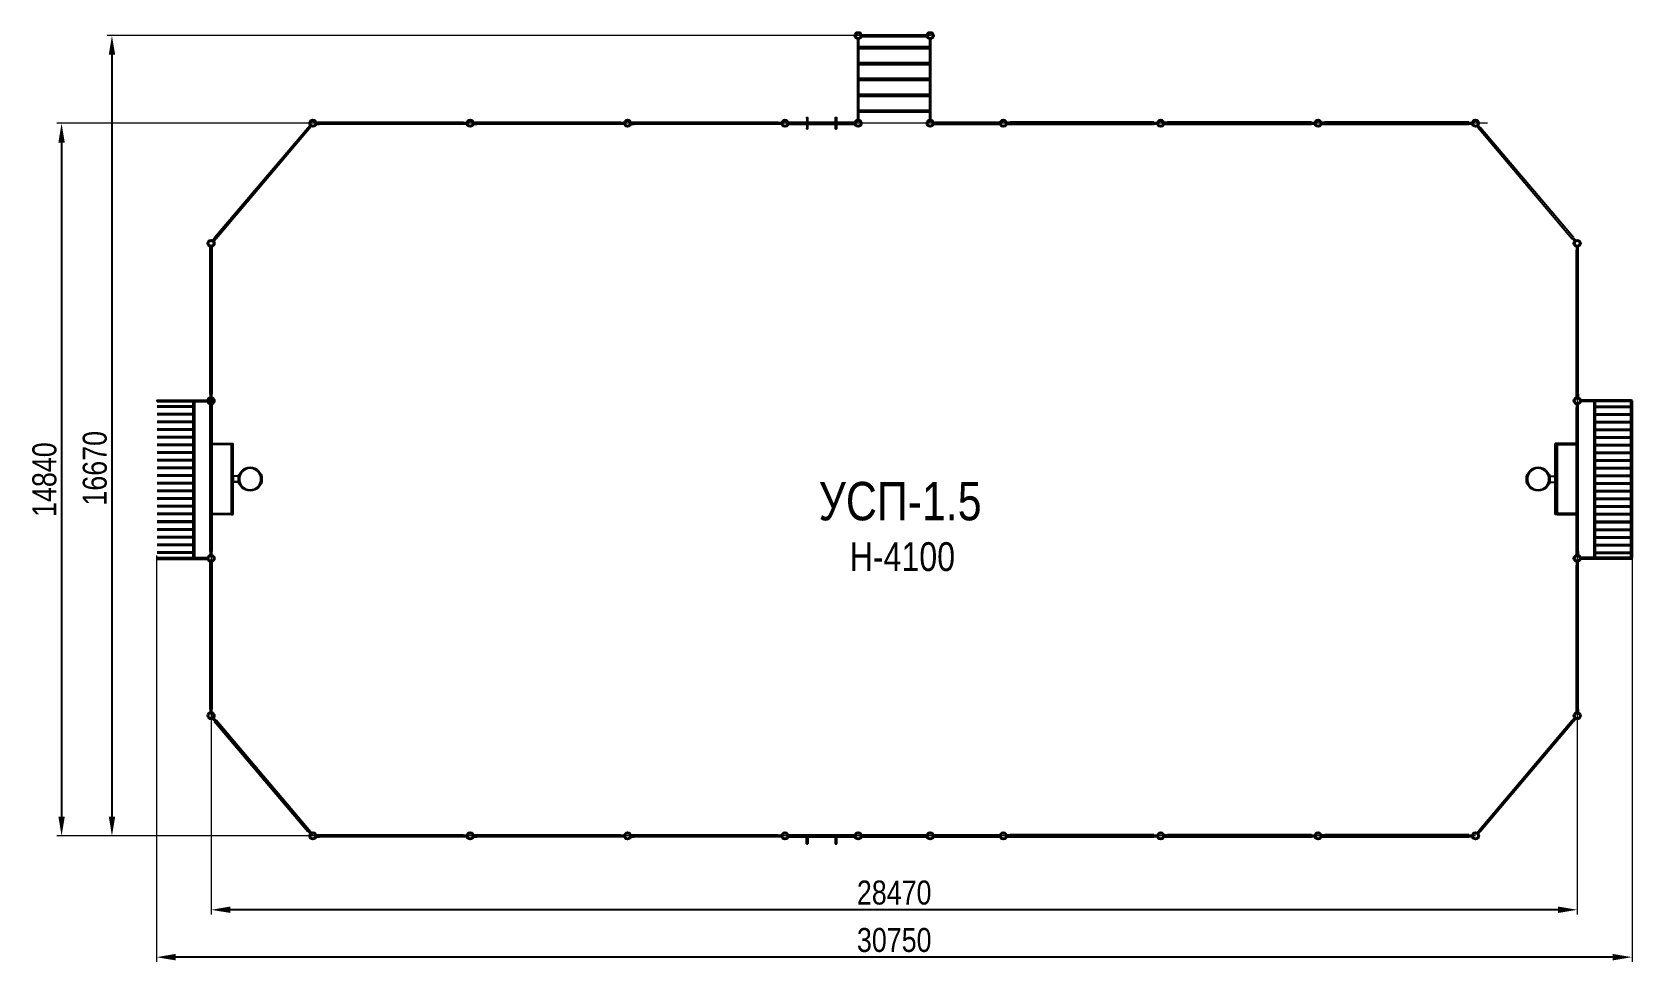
# Model space of a CAD drawing. Header units: millimetres. Extents: x -18042 to 15302, y -8587 to 10782.
import ezdxf

# ---------------------------------------------------------------- set-up
doc = ezdxf.new("R2010")
doc.units = ezdxf.units.MM
for name, color, linetype in [('DIKOM_АРТИКУЛ', 7, 'Continuous'), ('DIKOM_ОБЪЕКТ', 7, 'Continuous'), ('DIKOM_РАЗМЕР_ОБЪЕКТА', 7, 'Continuous')]:
    doc.layers.add(name, color=color, linetype=linetype)
doc.styles.add('style1', font='arial.ttf', dxfattribs={"width": 0.8})

msp = doc.modelspace()

# ---------------------------------------------------------------- linework, layer by layer
at = {"layer": 'DIKOM_ОБЪЕКТ'}
for p, q in [((-765, 10723), (615, 10723)), ((-765, 10691), (615, 10691)), ((-841, 10640), (-841, 8950)), ((-809, 8950), (-809, 10640)), ((659, 10471), (-809, 10471)), ((-809, 10439), (659, 10439)), ((659, 10640), (659, 8950)), ((691, 8950), (691, 10640)), ((659, 10141), (-809, 10141)), ((-809, 10109), (659, 10109)), ((659, 9811), (-809, 9811)), ((-809, 9779), (659, 9779)), ((659, 9481), (-809, 9481)), ((-809, 9449), (659, 9449)), ((659, 9151), (-809, 9151)), ((-809, 9119), (659, 9119)), ((-14236, 6501), (-12296, 8789)), ((-14236, 6501), (-12296, 8789)), ((-12265, 8763), (-14206, 6475)), ((-12265, 8763), (-14206, 6475)), ((-12296, 8789), (-12265, 8763)), ((-12296, 8789), (-12265, 8763)), ((-12293, 8786), (-12250, 8837)), ((-12268, 8765), (-12293, 8786)), ((-12225, 8816), (-12268, 8765)), ((-12050, 8898), (-12117, 8898)), ((-12117, 8866), (-12050, 8866)), ((-12050, 8902), (-9050, 8902)), ((-12050, 8862), (-12050, 8902)), ((-12050, 8902), (-9050, 8902)), ((-12050, 8862), (-12050, 8902)), ((-12050, 8866), (-12050, 8898)), ((-9050, 8862), (-12050, 8862)), ((-9050, 8862), (-12050, 8862)), ((-9050, 8902), (-9050, 8862)), ((-9050, 8902), (-9050, 8862)), ((-9050, 8898), (-8983, 8898)), ((-9050, 8866), (-9050, 8898)), ((-8983, 8866), (-9050, 8866)), ((-8770, 8898), (-8837, 8898)), ((-8837, 8866), (-8770, 8866)), ((-8770, 8902), (-5770, 8902)), ((-8770, 8862), (-8770, 8902)), ((-8770, 8902), (-5770, 8902)), ((-8770, 8862), (-8770, 8902)), ((-8770, 8866), (-8770, 8898)), ((-5770, 8862), (-8770, 8862)), ((-5770, 8862), (-8770, 8862)), ((-5770, 8902), (-5770, 8862)), ((-5770, 8902), (-5770, 8862)), ((-5770, 8898), (-5703, 8898)), ((-5770, 8866), (-5770, 8898)), ((-5703, 8866), (-5770, 8866)), ((-5490, 8898), (-5557, 8898)), ((-5557, 8866), (-5490, 8866)), ((-5490, 8902), (-2490, 8902)), ((-5490, 8862), (-5490, 8902)), ((-5490, 8902), (-2490, 8902)), ((-5490, 8862), (-5490, 8902)), ((-5490, 8866), (-5490, 8898)), ((-2490, 8862), (-5490, 8862)), ((-2490, 8862), (-5490, 8862)), ((-2490, 8902), (-2490, 8862)), ((-2490, 8902), (-2490, 8862)), ((-2490, 8898), (-2423, 8898)), ((-2490, 8866), (-2490, 8898)), ((-2423, 8866), (-2490, 8866)), ((-892, 8898), (-2277, 8898)), ((-2277, 8866), (-892, 8866)), ((-1898, 8992), (-1898, 8772)), ((-1877, 8772), (-1877, 8992)), ((-1298, 8772), (-1298, 8992)), ((-1277, 8992), (-1277, 8772)), ((2133, 8898), (743, 8898)), ((743, 8866), (2133, 8866)), ((2340, 8898), (2260, 8898)), ((2260, 8866), (2340, 8866)), ((5340, 8902), (2340, 8902)), ((2340, 8902), (2340, 8862)), ((5340, 8902), (2340, 8902)), ((2340, 8902), (2340, 8862)), ((2340, 8866), (2340, 8898)), ((2340, 8862), (5340, 8862)), ((2340, 8862), (5340, 8862)), ((5340, 8862), (5340, 8902)), ((5340, 8862), (5340, 8902)), ((5340, 8898), (5420, 8898)), ((5340, 8866), (5340, 8898)), ((5420, 8866), (5340, 8866)), ((5620, 8898), (5540, 8898)), ((5540, 8866), (5620, 8866)), ((8620, 8902), (5620, 8902)), ((5620, 8902), (5620, 8862)), ((8620, 8902), (5620, 8902)), ((5620, 8902), (5620, 8862)), ((5620, 8866), (5620, 8898)), ((5620, 8862), (8620, 8862)), ((5620, 8862), (8620, 8862)), ((8620, 8862), (8620, 8902)), ((8620, 8862), (8620, 8902)), ((8620, 8898), (8700, 8898)), ((8620, 8866), (8620, 8898)), ((8700, 8866), (8620, 8866)), ((8900, 8898), (8820, 8898)), ((8820, 8866), (8900, 8866)), ((11900, 8902), (8900, 8902)), ((8900, 8902), (8900, 8862)), ((11900, 8902), (8900, 8902)), ((8900, 8902), (8900, 8862)), ((8900, 8866), (8900, 8898)), ((8900, 8862), (11900, 8862)), ((8900, 8862), (11900, 8862)), ((11900, 8862), (11900, 8902)), ((11900, 8862), (11900, 8902)), ((11900, 8898), (11980, 8898)), ((11900, 8866), (11900, 8898)), ((11980, 8866), (11900, 8866)), ((12067, 8826), (12118, 8765)), ((12143, 8786), (12091, 8847)), ((12146, 8789), (12115, 8763)), ((12146, 8789), (12115, 8763)), ((12115, 8763), (14056, 6475)), ((12115, 8763), (14056, 6475)), ((12118, 8765), (12143, 8786)), ((14086, 6501), (12146, 8789)), ((14086, 6501), (12146, 8789)), ((-14233, 6498), (-14276, 6447)), ((-14252, 6426), (-14209, 6477)), ((-14206, 6475), (-14236, 6501)), ((-14206, 6475), (-14236, 6501)), ((-14209, 6477), (-14233, 6498)), ((14056, 6475), (14086, 6501)), ((14056, 6475), (14086, 6501)), ((14059, 6477), (14083, 6498)), ((14110, 6416), (14059, 6477)), ((14083, 6498), (14135, 6437)), ((14135, 6437), (14110, 6416)), ((-14331, 3241), (-14331, 6241)), ((-14331, 6241), (-14291, 6241)), ((-14331, 3241), (-14331, 6241)), ((-14331, 6241), (-14291, 6241)), ((-14327, 6241), (-14327, 6308)), ((-14295, 6241), (-14327, 6241)), ((-14295, 6308), (-14295, 6241)), ((-14291, 6241), (-14291, 3241)), ((-14291, 6241), (-14291, 3241)), ((14181, 6241), (14141, 6241)), ((14141, 6241), (14141, 3241)), ((14181, 6241), (14141, 6241)), ((14141, 6241), (14141, 3241)), ((14145, 6321), (14145, 6241)), ((14145, 6241), (14177, 6241)), ((14177, 6241), (14177, 6321)), ((14181, 3241), (14181, 6241)), ((14181, 3241), (14181, 6241)), ((-14371, 3101), (-15452, 3101)), ((-15436, 3117), (-14371, 3117)), ((-15436, 3085), (-14371, 3085)), ((-14687, 3085), (-14687, -163)), ((-14671, 3085), (-14671, -163)), ((-14655, 3085), (-14655, -163)), ((-14434, 3101), (-14225, 3101)), ((-14434, 3101), (-14225, 3101)), ((-14307, 3101), (-14401, 3101)), ((-14291, 3241), (-14331, 3241)), ((-14291, 3241), (-14331, 3241)), ((-14327, 3241), (-14327, 3161)), ((-14295, 3241), (-14327, 3241)), ((-14327, 2961), (-14327, 3041)), ((-14315, 3101), (-14221, 3101)), ((-14311, 3241), (-14311, 3161)), ((-14311, 3223), (-14311, 3014)), ((-14311, 3223), (-14311, 3014)), ((-14311, 3097), (-14311, 3191)), ((-14311, 3105), (-14311, 3011)), ((-14311, 2961), (-14311, 3041)), ((-14295, 3161), (-14295, 3241)), ((-14295, 3041), (-14295, 2961)), ((14141, 3241), (14181, 3241)), ((14141, 3241), (14181, 3241)), ((14145, 3161), (14145, 3241)), ((14145, 3241), (14177, 3241)), ((14145, 3041), (14145, 2961)), ((14161, 3241), (14161, 3161)), ((14161, 2961), (14161, 3041)), ((14177, 3241), (14177, 3161)), ((14177, 2961), (14177, 3041)), ((15286, 3117), (14221, 3117)), ((15286, 3085), (14221, 3085)), ((14505, 3085), (14505, -163)), ((14537, 3085), (14537, -163)), ((15270, 3085), (15270, 2991)), ((15302, 3085), (15302, -163)), ((-14687, 2991), (-15436, 2991)), ((-14687, 2970), (-15436, 2970)), ((-14687, 2831), (-15436, 2831)), ((-14687, 2810), (-15436, 2810)), ((-14687, 2671), (-15436, 2671)), ((-14687, 2981), (-15425, 2981)), ((-14687, 2821), (-15420, 2821)), ((-14331, -39), (-14331, 2961)), ((-14331, 2961), (-14291, 2961)), ((-14331, -39), (-14331, 2961)), ((-14331, 2961), (-14291, 2961)), ((-14295, 2961), (-14327, 2961)), ((-14291, 2961), (-14291, -39)), ((-14291, 2961), (-14291, -39)), ((14181, 2961), (14141, 2961)), ((14141, 2961), (14141, -39)), ((14181, 2961), (14141, 2961)), ((14141, 2961), (14141, -39)), ((14145, 2961), (14177, 2961)), ((14181, -39), (14181, 2961)), ((14181, -39), (14181, 2961)), ((14537, 2991), (15286, 2991)), ((14537, 2970), (15286, 2970)), ((14537, 2831), (15286, 2831)), ((14537, 2810), (15286, 2810)), ((14537, 2671), (15286, 2671)), ((15270, 2970), (15270, 2831)), ((15270, 2810), (15270, 2671)), ((-14687, 2650), (-15436, 2650)), ((-14687, 2511), (-15436, 2511)), ((-14687, 2490), (-15436, 2490)), ((-14687, 2351), (-15436, 2351)), ((-14687, 2501), (-15425, 2501)), ((-14687, 2341), (-15425, 2341)), ((-14687, 2661), (-15420, 2661)), ((14537, 2650), (15286, 2650)), ((14537, 2511), (15286, 2511)), ((14537, 2490), (15286, 2490)), ((14537, 2351), (15286, 2351)), ((15270, 2650), (15270, 2511)), ((15270, 2490), (15270, 2351)), ((-14687, 2330), (-15436, 2330)), ((-14687, 2191), (-15436, 2191)), ((-14687, 2170), (-15436, 2170)), ((-14687, 2031), (-15436, 2031)), ((-14687, 2010), (-15436, 2010)), ((-14687, 2181), (-15425, 2181)), ((-14687, 2021), (-15425, 2021)), ((-14291, 2211), (-13891, 2211)), ((-13891, 2191), (-14291, 2191)), ((-13891, 2211), (-13891, 2191)), ((-13891, 2211), (-13891, 731)), ((-13891, 2211), (-13851, 2211)), ((-13866, 731), (-13866, 2211)), ((-13851, 731), (-13851, 2211)), ((13741, 2211), (13701, 2211)), ((13701, 731), (13701, 2211)), ((13716, 731), (13716, 2211)), ((14141, 2211), (13741, 2211)), ((13741, 2211), (13741, 2191)), ((13741, 2211), (13741, 731)), ((13741, 2191), (14141, 2191)), ((14537, 2330), (15286, 2330)), ((14537, 2191), (15286, 2191)), ((14537, 2170), (15286, 2170)), ((14537, 2031), (15286, 2031)), ((14537, 2010), (15286, 2010)), ((15270, 2330), (15270, 2191)), ((15270, 2170), (15270, 2031)), ((15270, 2010), (15270, 1871)), ((-14687, 1871), (-15436, 1871)), ((-14687, 1850), (-15436, 1850)), ((-14687, 1711), (-15436, 1711)), ((-14687, 1690), (-15436, 1690)), ((-14687, 1861), (-15425, 1861)), ((-14687, 1701), (-15425, 1701)), ((14537, 1871), (15286, 1871)), ((14537, 1850), (15286, 1850)), ((14537, 1711), (15286, 1711)), ((14537, 1690), (15286, 1690)), ((15270, 1850), (15270, 1711)), ((15270, 1690), (15270, 1551)), ((-14687, 1551), (-15436, 1551)), ((-14687, 1530), (-15436, 1530)), ((-14687, 1391), (-15436, 1391)), ((-14687, 1370), (-15436, 1370)), ((-14687, 1541), (-15425, 1541)), ((-14687, 1381), (-15425, 1381)), ((-13736, 1534), (-13851, 1534)), ((-13851, 1531), (-13851, 1411)), ((-13851, 1531), (-13851, 1526)), ((-13735, 1529), (-13851, 1529)), ((-13851, 1416), (-13851, 1411)), ((-13735, 1413), (-13851, 1413)), ((-13736, 1408), (-13851, 1408)), ((-13847, 1534), (-13847, 1408)), ((-13741, 1493), (-13741, 1526)), ((-13741, 1416), (-13741, 1449)), ((13586, 1534), (13701, 1534)), ((13586, 1408), (13701, 1408)), ((13591, 1493), (13591, 1526)), ((13591, 1416), (13591, 1449)), ((13701, 1531), (13701, 1411)), ((13701, 1531), (13701, 1526)), ((13701, 1416), (13701, 1411)), ((14537, 1551), (15286, 1551)), ((14537, 1530), (15286, 1530)), ((14537, 1391), (15286, 1391)), ((14537, 1370), (15286, 1370)), ((15270, 1530), (15270, 1391)), ((15270, 1370), (15270, 1231)), ((-14687, 1231), (-15436, 1231)), ((-14687, 1210), (-15436, 1210)), ((-14687, 1071), (-15436, 1071)), ((-14687, 1050), (-15436, 1050)), ((-14687, 1221), (-15425, 1221)), ((-14687, 1061), (-15425, 1061)), ((14537, 1231), (15286, 1231)), ((14537, 1210), (15286, 1210)), ((14537, 1071), (15286, 1071)), ((14537, 1050), (15286, 1050)), ((15270, 1210), (15270, 1071)), ((15270, 1050), (15270, 911)), ((-14687, 911), (-15436, 911)), ((-14687, 890), (-15436, 890)), ((-14687, 751), (-15436, 751)), ((-14687, 730), (-15436, 730)), ((-14687, 901), (-15425, 901)), ((-14687, 741), (-15425, 741)), ((-14291, 751), (-13891, 751)), ((-13891, 731), (-14291, 731)), ((-13891, 751), (-13891, 731)), ((-13891, 731), (-13851, 731)), ((13741, 731), (13701, 731)), ((14141, 751), (13741, 751)), ((13741, 751), (13741, 731)), ((13741, 731), (14141, 731)), ((14537, 911), (15286, 911)), ((14537, 890), (15286, 890)), ((14537, 751), (15286, 751)), ((14537, 730), (15286, 730)), ((15270, 890), (15270, 751)), ((15270, 730), (15270, 591)), ((-14687, 591), (-15436, 591)), ((-14687, 570), (-15436, 570)), ((-14687, 431), (-15436, 431)), ((-14687, 410), (-15436, 410)), ((-14687, 581), (-15425, 581)), ((-14687, 421), (-15425, 421)), ((14537, 591), (15286, 591)), ((14537, 570), (15286, 570)), ((14537, 431), (15286, 431)), ((14537, 410), (15286, 410)), ((15270, 570), (15270, 431)), ((15270, 410), (15270, 271)), ((-14687, 271), (-15436, 271)), ((-14687, 250), (-15436, 250)), ((-14687, 111), (-15436, 111)), ((-14687, 90), (-15436, 90)), ((-14687, 261), (-15425, 261)), ((-14687, 101), (-15425, 101)), ((14537, 271), (15286, 271)), ((14537, 250), (15286, 250)), ((14537, 111), (15286, 111)), ((14537, 90), (15286, 90)), ((15270, 250), (15270, 111)), ((15270, 90), (15270, -49)), ((-14371, -179), (-15452, -179)), ((-15438, -163), (-14371, -163)), ((-15438, -195), (-14371, -195)), ((-14687, -49), (-15436, -49)), ((-14687, -70), (-15436, -70)), ((-14687, -59), (-15425, -59)), ((-14291, -39), (-14331, -39)), ((-14291, -39), (-14331, -39)), ((-14331, -3319), (-14331, -319)), ((-14331, -319), (-14291, -319)), ((-14331, -3319), (-14331, -319)), ((-14331, -319), (-14291, -319)), ((-14327, -39), (-14327, -119)), ((-14295, -39), (-14327, -39)), ((-14327, -319), (-14327, -239)), ((-14295, -319), (-14327, -319)), ((-14311, -39), (-14311, -119)), ((-14311, -319), (-14311, -239)), ((-14295, -119), (-14295, -39)), ((-14295, -239), (-14295, -319)), ((-14291, -319), (-14291, -3319)), ((-14291, -319), (-14291, -3319)), ((14141, -39), (14181, -39)), ((14141, -39), (14181, -39)), ((14181, -319), (14141, -319)), ((14141, -319), (14141, -3319)), ((14181, -319), (14141, -319)), ((14141, -319), (14141, -3319)), ((14145, -106), (14145, -39)), ((14145, -39), (14177, -39)), ((14145, -252), (14145, -319)), ((14145, -319), (14177, -319)), ((14177, -39), (14177, -106)), ((14177, -319), (14177, -252)), ((14181, -3319), (14181, -319)), ((14181, -3319), (14181, -319)), ((15288, -163), (14235, -163)), ((15288, -195), (14235, -195)), ((14537, -49), (15286, -49)), ((14537, -70), (15286, -70)), ((15270, -70), (15270, -163)), ((-14291, -3319), (-14331, -3319)), ((-14291, -3319), (-14331, -3319)), ((-14327, -3319), (-14327, -3399)), ((-14295, -3319), (-14327, -3319)), ((-14295, -3399), (-14295, -3319)), ((14141, -3319), (14181, -3319)), ((14141, -3319), (14181, -3319)), ((14145, -3386), (14145, -3319)), ((14145, -3319), (14177, -3319)), ((14177, -3319), (14177, -3386)), ((-14327, -3399), (-14295, -3399)), ((-12188, -5959), (-14311, -3459)), ((-14285, -3515), (-14260, -3494)), ((-14233, -3576), (-14285, -3515)), ((-14260, -3494), (-14209, -3555)), ((-14206, -3553), (-14236, -3579)), ((-14206, -3553), (-14236, -3579)), ((-14236, -3579), (-12296, -5867)), ((-14236, -3579), (-12296, -5867)), ((-14209, -3555), (-14233, -3576)), ((-12265, -5841), (-14206, -3553)), ((-12265, -5841), (-14206, -3553)), ((12115, -5841), (14056, -3553)), ((12115, -5841), (14056, -3553)), ((14086, -3579), (12146, -5867)), ((14086, -3579), (12146, -5867)), ((14056, -3553), (14086, -3579)), ((14056, -3553), (14086, -3579)), ((14102, -3505), (14059, -3555)), ((14059, -3555), (14083, -3576)), ((14083, -3576), (14126, -3525)), ((-12296, -5867), (-12265, -5841)), ((-12296, -5867), (-12265, -5841)), ((-12268, -5843), (-12293, -5864)), ((-12293, -5864), (-12241, -5925)), ((-12217, -5905), (-12268, -5843)), ((-12241, -5925), (-12217, -5905)), ((-12050, -5945), (-12130, -5945)), ((-12130, -5945), (-12130, -5977)), ((-12130, -5977), (-12050, -5977)), ((-12050, -5941), (-9050, -5941)), ((-12050, -5981), (-12050, -5941)), ((-12050, -5941), (-9050, -5941)), ((-12050, -5981), (-12050, -5941)), ((-12050, -5977), (-12050, -5945)), ((-9050, -5981), (-12050, -5981)), ((-9050, -5981), (-12050, -5981)), ((-9050, -5941), (-9050, -5981)), ((-9050, -5941), (-9050, -5981)), ((-9050, -5945), (-8970, -5945)), ((-9050, -5977), (-9050, -5945)), ((-8970, -5977), (-9050, -5977)), ((-8970, -5945), (-8970, -5977)), ((-8770, -5945), (-8850, -5945)), ((-8850, -5945), (-8850, -5977)), ((-8850, -5977), (-8770, -5977)), ((-8770, -5941), (-5770, -5941)), ((-8770, -5981), (-8770, -5941)), ((-8770, -5941), (-5770, -5941)), ((-8770, -5981), (-8770, -5941)), ((-8770, -5977), (-8770, -5945)), ((-5770, -5981), (-8770, -5981)), ((-5770, -5981), (-8770, -5981)), ((-5770, -5941), (-5770, -5981)), ((-5770, -5941), (-5770, -5981)), ((-5770, -5945), (-5690, -5945)), ((-5770, -5977), (-5770, -5945)), ((-5690, -5977), (-5770, -5977)), ((-5690, -5945), (-5690, -5977)), ((-5490, -5945), (-5570, -5945)), ((-5570, -5945), (-5570, -5977)), ((-5570, -5977), (-5490, -5977)), ((-5490, -5941), (-2490, -5941)), ((-5490, -5981), (-5490, -5941)), ((-5490, -5941), (-2490, -5941)), ((-5490, -5981), (-5490, -5941)), ((-5490, -5977), (-5490, -5945)), ((-2490, -5981), (-5490, -5981)), ((-2490, -5981), (-5490, -5981)), ((-2490, -5941), (-2490, -5981)), ((-2490, -5941), (-2490, -5981)), ((-2490, -5945), (-2410, -5945)), ((-2490, -5977), (-2490, -5945)), ((-2410, -5977), (-2490, -5977)), ((-898, -5945), (-2282, -5945)), ((-2282, -5977), (-898, -5977)), ((-1903, -6127), (-1903, -5977)), ((-1887, -6127), (-1887, -5977)), ((-1871, -5977), (-1871, -6127)), ((-1303, -5977), (-1303, -6127)), ((-1271, -6127), (-1271, -5977)), ((602, -5945), (-752, -5945)), ((-752, -5977), (602, -5977)), ((743, -5961), (2133, -5961)), ((743, -5977), (2127, -5977)), ((2127, -5945), (748, -5945)), ((2340, -5961), (2260, -5961)), ((2340, -5945), (2273, -5945)), ((2273, -5977), (2340, -5977)), ((5340, -5941), (2340, -5941)), ((2340, -5941), (2340, -5981)), ((5340, -5941), (2340, -5941)), ((2340, -5941), (2340, -5981)), ((2340, -5977), (2340, -5945)), ((2340, -5981), (5340, -5981)), ((2340, -5981), (5340, -5981)), ((5340, -5981), (5340, -5941)), ((5340, -5981), (5340, -5941)), ((5340, -5945), (5407, -5945)), ((5340, -5977), (5340, -5945)), ((5407, -5977), (5340, -5977)), ((5620, -5945), (5553, -5945)), ((5553, -5977), (5620, -5977)), ((8620, -5941), (5620, -5941)), ((5620, -5941), (5620, -5981)), ((8620, -5941), (5620, -5941)), ((5620, -5941), (5620, -5981)), ((5620, -5977), (5620, -5945)), ((5620, -5981), (8620, -5981)), ((5620, -5981), (8620, -5981)), ((8620, -5981), (8620, -5941)), ((8620, -5981), (8620, -5941)), ((8620, -5945), (8687, -5945)), ((8620, -5977), (8620, -5945)), ((8687, -5977), (8620, -5977)), ((8900, -5945), (8833, -5945)), ((8833, -5977), (8900, -5977)), ((11900, -5941), (8900, -5941)), ((8900, -5941), (8900, -5981)), ((11900, -5941), (8900, -5941)), ((8900, -5941), (8900, -5981)), ((8900, -5977), (8900, -5945)), ((8900, -5981), (11900, -5981)), ((8900, -5981), (11900, -5981)), ((11900, -5981), (11900, -5941)), ((11900, -5981), (11900, -5941)), ((11900, -5945), (11967, -5945)), ((11900, -5977), (11900, -5945)), ((11967, -5977), (11900, -5977)), ((12075, -5894), (12118, -5843)), ((12143, -5864), (12100, -5915)), ((12146, -5867), (12115, -5841)), ((12146, -5867), (12115, -5841)), ((12118, -5843), (12143, -5864)), ((-1903, -6127), (-1871, -6127)), ((-1303, -6127), (-1271, -6127))]:
    msp.add_line(p, q, dxfattribs=at)
for centre, radius in [((-825, 10707), 75), ((-825, 10707), 51), ((675, 10707), 75), ((675, 10707), 51), ((-1887, 8993), 10.5), ((-1287, 8993), 10.5), ((-12190, 8882), 75), ((-12190, 8882), 51), ((-8910, 8882), 75), ((-8910, 8882), 51), ((-5630, 8882), 75), ((-5630, 8882), 51), ((-2350, 8882), 75), ((-2350, 8882), 51), ((-1887, 8772), 10.5), ((-1287, 8772), 10.5), ((-825, 8882), 75), ((-825, 8882), 51), ((675, 8882), 75), ((675, 8882), 51), ((675, 8882), 51), ((2200, 8882), 75), ((2200, 8882), 51), ((2200, 8882), 51), ((5480, 8882), 75), ((5480, 8882), 51), ((8760, 8882), 75), ((8760, 8882), 51), ((12040, 8882), 75), ((12040, 8882), 51), ((-14311, 6381), 75), ((-14311, 6381), 51), ((14161, 6381), 75), ((14161, 6381), 51), ((-14311, 3101), 75), ((-14311, 3101), 51), ((14161, 3101), 75), ((14161, 3101), 51), ((15286, 3101), 16), ((15286, 2981), 10.5), ((15286, 2821), 10.5), ((15286, 2661), 10.5), ((15286, 2501), 10.5), ((15286, 2341), 10.5), ((15286, 2181), 10.5), ((15286, 2021), 10.5), ((-13496, 1471), 246), ((13346, 1471), 246), ((15286, 1861), 10.5), ((15286, 1701), 10.5), ((15286, 1541), 10.5), ((15286, 1381), 10.5), ((15286, 1221), 10.5), ((15286, 1061), 10.5), ((15286, 901), 10.5), ((15286, 741), 10.5), ((15286, 581), 10.5), ((15286, 421), 10.5), ((15286, 261), 10.5), ((15286, 101), 10.5), ((-14311, -179), 75), ((-14311, -179), 51), ((14161, -179), 75), ((14161, -179), 51), ((14161, -179), 51), ((14161, -179), 51), ((15286, -179), 16), ((15286, -59), 10.5), ((-14311, -3459), 75), ((-14311, -3459), 51), ((-14311, -3384), 6), ((-14263, -3516), 6), ((14161, -3459), 75), ((14161, -3459), 51), ((-12190, -5961), 75), ((-12238, -5903), 6), ((-12190, -5961), 51), ((-12115, -5961), 6), ((-8985, -5961), 6), ((-8910, -5961), 75), ((-8910, -5961), 51), ((-8835, -5961), 6), ((-5705, -5961), 6), ((-5630, -5961), 75), ((-5630, -5961), 51), ((-5555, -5961), 6), ((-2350, -5961), 75), ((-2350, -5961), 51), ((-825, -5961), 75), ((-825, -5961), 51), ((675, -5961), 75), ((675, -5961), 51), ((2200, -5961), 75), ((2200, -5961), 51), ((5480, -5961), 75), ((5480, -5961), 51), ((8760, -5961), 75), ((8760, -5961), 51), ((12040, -5961), 75), ((12040, -5961), 51)]:
    msp.add_circle(centre, radius, dxfattribs=at)
at = {"layer": 'DIKOM_ОБЪЕКТ', "extrusion": (3.7338e-45, -1.80755e-29, -1)}
msp.add_circle((13496, 1471), 225, dxfattribs=at)
at = {"layer": 'DIKOM_ОБЪЕКТ', "extrusion": (-9.54738e-45, -1.80755e-29, -1)}
msp.add_circle((-13346, 1471), 225, dxfattribs=at)
at = {"layer": 'DIKOM_РАЗМЕР_ОБЪЕКТА', "color": 7, "lineweight": 18}
for p, q in [((694, 10709), (-16476, 10709)), ((12292, 8881), (-17526, 8881)), ((-14309, 3119), (-14309, -7600)), ((14161, 3131), (14161, -7600)), ((15302, 1765), (15302, -8587)), ((-15448, -119), (-15448, -8587)), ((12040, -5961), (-17526, -5961)), ((693, -5961), (-16476, -5961))]:
    msp.add_line(p, q, dxfattribs=at)
at = {"layer": 'DIKOM_РАЗМЕР_ОБЪЕКТА', "color": 7, "lineweight": 25}
for p, q in [((-16376, 10309), (-16376, -5561)), ((-17426, 8481), (-17426, -5561)), ((13761, -7500), (-13909, -7500)), ((14902, -8487), (-15048, -8487))]:
    msp.add_line(p, q, dxfattribs=at)
at = {"layer": 'DIKOM_РАЗМЕР_ОБЪЕКТА', "color": 7}
for points in [[(-16442, 10309), (-16309, 10309), (-16376, 10709)], [(-17492, 8481), (-17359, 8481), (-17426, 8881)], [(-17492, -5561), (-17359, -5561), (-17426, -5961)], [(-16442, -5561), (-16309, -5561), (-16376, -5961)], [(-13909, -7433), (-13909, -7566), (-14309, -7500)], [(13761, -7433), (13761, -7566), (14161, -7500)], [(-15048, -8420), (-15048, -8554), (-15448, -8487)], [(14902, -8420), (14902, -8554), (15302, -8487)]]:
    msp.add_solid(points, dxfattribs=at)

# ---------------------------------------------------------------- texts
at = {"layer": 'DIKOM_АРТИКУЛ', "color": 7, "style": 'style1', "width": 0.8}
msp.add_text('УСП-1.5', height=800, dxfattribs=at).set_placement((-1649, 612))
at = {"layer": 'DIKOM_РАЗМЕР_ОБЪЕКТА', "style": 'style1', "width": 0.8}
msp.add_text('H-4100', height=600, dxfattribs=at).set_placement((-1004, -444))
at = {"layer": 'DIKOM_РАЗМЕР_ОБЪЕКТА', "char_height": 500, "attachment_point": 5, "rotation": 90, "style": 'style1'}
for s, insert in [('16670', (-16731, 1696)), ('14840', (-17781, 1460))]:
    msp.add_mtext(s, dxfattribs=dict(at, insert=insert))
at = {"layer": 'DIKOM_РАЗМЕР_ОБЪЕКТА', "char_height": 500, "attachment_point": 5, "style": 'style1'}
for s, insert in [('28470', (-74, -7144)), ('30750', (-73, -8132))]:
    msp.add_mtext(s, dxfattribs=dict(at, insert=insert))

doc.saveas('drawing.dxf')
